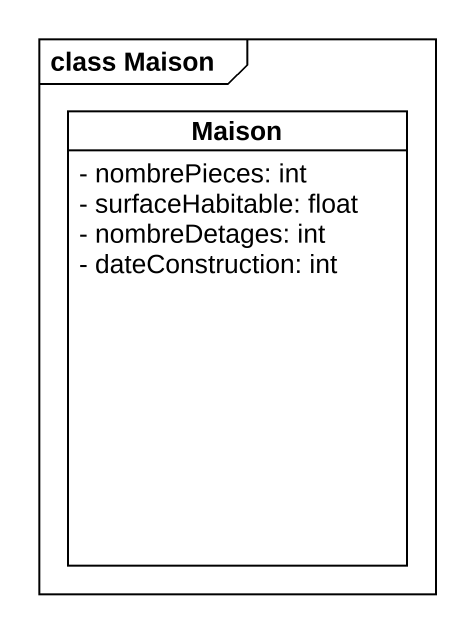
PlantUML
@startuml
mainframe class Maison
hide circle
hide empty members
skinparam classAttributeIconSize 0
class Maison {
  - nombrePieces: int
  - surfaceHabitable: float
  - nombreDetages: int
  - dateConstruction: int
}
@enduml
